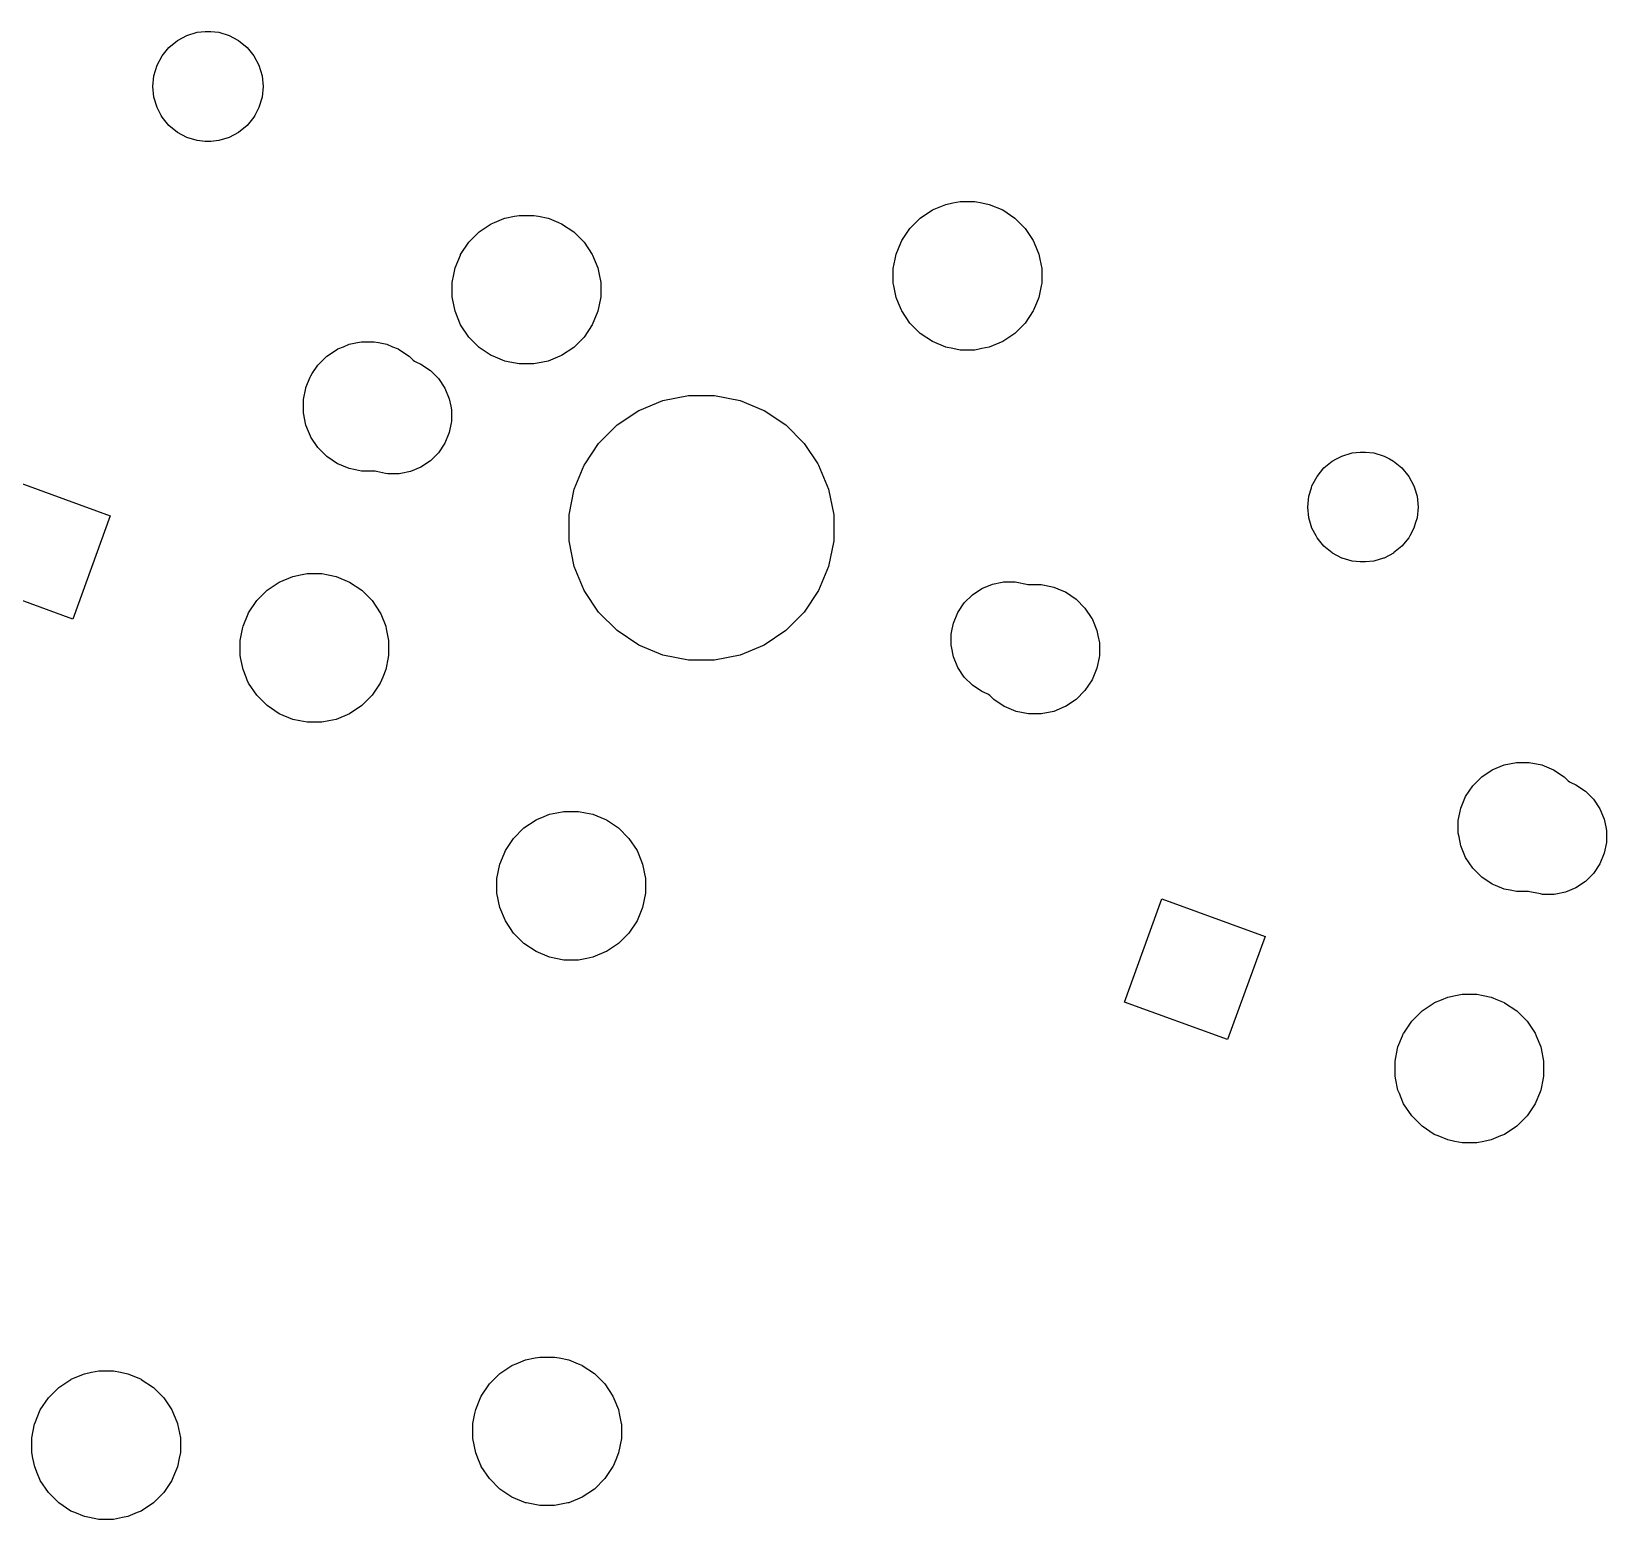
# Model space of a CAD drawing. Extents: x 74 to 361, y -185 to -87.
# Drawn here: x 150.67 to 175.08, y -114.98 to -91.93 of the extents above; entities that cross this region are included whole.
import ezdxf

# ---------------------------------------------------------------- set-up
doc = ezdxf.new("R2010")
doc.units = 0
doc.header["$MEASUREMENT"] = 0
doc.layers.add('BLACK', color=7, linetype='CONTINUOUS')

msp = doc.modelspace()

# ---------------------------------------------------------------- linework, layer by layer
at = {"layer": 'BLACK', "linetype": 'CONTINUOUS'}
for p, q in [((152.948, -92.0583), (153.081, -91.9873)), ((153.081, -91.9873), (153.241, -91.9387)), ((153.241, -91.9387), (153.366, -91.9264)), ((153.366, -91.9264), (153.45, -91.9264)), ((153.45, -91.9264), (153.575, -91.9387)), ((153.575, -91.9387), (153.735, -91.9873)), ((153.735, -91.9873), (153.868, -92.0583)), ((152.697, -92.3023), (152.803, -92.1727)), ((152.803, -92.1727), (152.933, -92.0664)), ((152.933, -92.0664), (152.948, -92.0583)), ((153.868, -92.0583), (153.883, -92.0664)), ((153.883, -92.0664), (154.013, -92.1727)), ((154.013, -92.1727), (154.119, -92.3023)), ((152.569, -92.6105), (152.618, -92.4501)), ((152.618, -92.4501), (152.697, -92.3023)), ((152.697, -92.3023), (152.697, -92.3023)), ((154.119, -92.3023), (154.119, -92.3023)), ((154.119, -92.3023), (154.198, -92.4501)), ((154.198, -92.4501), (154.247, -92.6105)), ((152.553, -92.7774), (152.569, -92.6105)), ((154.247, -92.6105), (154.263, -92.7774)), ((152.569, -92.9442), (152.553, -92.7774)), ((152.618, -93.1046), (152.569, -92.9442)), ((154.247, -92.9442), (154.198, -93.1046)), ((154.263, -92.7774), (154.247, -92.9442)), ((152.682, -93.225), (152.618, -93.1046)), ((152.697, -93.2524), (152.682, -93.225)), ((154.134, -93.225), (154.119, -93.2524)), ((154.198, -93.1046), (154.134, -93.225)), ((152.803, -93.382), (152.697, -93.2524)), ((152.933, -93.4884), (152.803, -93.382)), ((153.081, -93.5674), (152.933, -93.4884)), ((152.933, -93.4884), (152.933, -93.4884)), ((153.883, -93.4884), (153.735, -93.5674)), ((154.013, -93.382), (153.883, -93.4884)), ((153.883, -93.4884), (153.883, -93.4884)), ((154.119, -93.2524), (154.013, -93.382)), ((153.241, -93.6161), (153.081, -93.5674)), ((153.366, -93.6284), (153.241, -93.6161)), ((153.45, -93.6284), (153.366, -93.6284)), ((153.575, -93.6161), (153.45, -93.6284)), ((153.735, -93.5674), (153.575, -93.6161)), ((164.446, -94.8164), (164.635, -94.6904)), ((164.635, -94.6904), (164.844, -94.6037)), ((164.844, -94.6037), (164.955, -94.5815)), ((164.955, -94.5815), (165.066, -94.5594)), ((165.066, -94.5594), (165.293, -94.5594)), ((165.293, -94.5594), (165.404, -94.5815)), ((165.404, -94.5815), (165.516, -94.6037)), ((165.516, -94.6037), (165.725, -94.6904)), ((165.725, -94.6904), (165.914, -94.8164)), ((157.61, -95.0314), (157.799, -94.9054)), ((157.799, -94.9054), (157.848, -94.8852)), ((157.848, -94.8852), (157.992, -94.8253)), ((157.992, -94.8253), (158.008, -94.8187)), ((158.008, -94.8187), (158.158, -94.7889)), ((158.158, -94.7889), (158.231, -94.7744)), ((158.231, -94.7744), (158.457, -94.7744)), ((158.457, -94.7744), (158.53, -94.7889)), ((158.53, -94.7889), (158.68, -94.8187)), ((158.68, -94.8187), (158.696, -94.8253)), ((158.696, -94.8253), (158.84, -94.8852)), ((158.84, -94.8852), (158.889, -94.9054)), ((158.889, -94.9054), (159.078, -95.0314)), ((164.286, -94.9767), (164.446, -94.8164)), ((165.914, -94.8164), (166.074, -94.9767)), ((157.324, -95.3802), (157.45, -95.1917)), ((157.45, -95.1917), (157.61, -95.0314)), ((159.078, -95.0314), (159.238, -95.1917)), ((159.238, -95.1917), (159.364, -95.3802)), ((164.073, -95.3747), (164.145, -95.2018)), ((164.145, -95.2018), (164.16, -95.1652)), ((164.16, -95.1652), (164.286, -94.9767)), ((164.16, -95.1652), (164.16, -95.1652)), ((166.074, -94.9767), (166.2, -95.1652)), ((166.2, -95.1652), (166.2, -95.1652)), ((166.2, -95.1652), (166.215, -95.2018)), ((166.215, -95.2018), (166.287, -95.3747)), ((157.237, -95.5897), (157.32, -95.39)), ((157.32, -95.39), (157.324, -95.3802)), ((157.324, -95.3802), (157.324, -95.3802)), ((159.364, -95.3802), (159.364, -95.3802)), ((159.364, -95.3802), (159.368, -95.39)), ((159.368, -95.39), (159.451, -95.5897)), ((164.058, -95.4527), (164.073, -95.3747)), ((166.287, -95.3747), (166.302, -95.4527)), ((157.193, -95.8121), (157.217, -95.6894)), ((157.217, -95.6894), (157.237, -95.5897)), ((159.451, -95.5897), (159.471, -95.6894)), ((159.471, -95.6894), (159.495, -95.8121)), ((164.029, -95.5971), (164.058, -95.4527)), ((164.029, -95.8238), (164.029, -95.5971)), ((166.302, -95.4527), (166.331, -95.5971)), ((166.331, -95.5971), (166.331, -95.8238)), ((157.193, -96.0388), (157.193, -95.8121)), ((159.495, -95.8121), (159.495, -96.0388)), ((164.038, -95.8682), (164.029, -95.8238)), ((164.073, -96.0462), (164.038, -95.8682)), ((166.322, -95.8682), (166.287, -96.0462)), ((166.331, -95.8238), (166.322, -95.8682)), ((157.198, -96.0635), (157.193, -96.0388)), ((157.237, -96.2612), (157.198, -96.0635)), ((159.49, -96.0635), (159.451, -96.2612)), ((159.495, -96.0388), (159.49, -96.0635)), ((164.11, -96.1351), (164.073, -96.0462)), ((164.155, -96.2447), (164.11, -96.1351)), ((166.25, -96.1351), (166.204, -96.2447)), ((166.287, -96.0462), (166.25, -96.1351)), ((157.324, -96.4706), (157.237, -96.2612)), ((159.451, -96.2612), (159.364, -96.4706)), ((164.16, -96.2556), (164.155, -96.2447)), ((164.286, -96.4441), (164.16, -96.2556)), ((166.2, -96.2556), (166.074, -96.4441)), ((166.204, -96.2447), (166.2, -96.2556)), ((157.45, -96.6591), (157.324, -96.4706)), ((157.61, -96.8195), (157.45, -96.6591)), ((159.238, -96.6591), (159.078, -96.8195)), ((159.364, -96.4706), (159.238, -96.6591)), ((164.446, -96.6045), (164.286, -96.4441)), ((164.635, -96.7304), (164.446, -96.6045)), ((165.914, -96.6045), (165.725, -96.7304)), ((166.074, -96.4441), (165.914, -96.6045)), ((155.249, -96.9567), (155.413, -96.8471)), ((155.413, -96.8471), (155.42, -96.8443)), ((155.42, -96.8443), (155.506, -96.8088)), ((155.506, -96.8088), (155.595, -96.7717)), ((155.595, -96.7717), (155.726, -96.7457)), ((155.726, -96.7457), (155.789, -96.7332)), ((155.789, -96.7332), (155.986, -96.7332)), ((155.986, -96.7332), (156.049, -96.7457)), ((156.049, -96.7457), (156.179, -96.7717)), ((156.179, -96.7717), (156.269, -96.8088)), ((156.269, -96.8088), (156.354, -96.8443)), ((156.354, -96.8443), (156.361, -96.8471)), ((156.361, -96.8471), (156.525, -96.9567)), ((157.799, -96.9454), (157.61, -96.8195)), ((159.078, -96.8195), (158.889, -96.9454)), ((164.844, -96.8172), (164.635, -96.7304)), ((164.955, -96.8393), (164.844, -96.8172)), ((165.066, -96.8614), (164.955, -96.8393)), ((165.293, -96.8614), (165.066, -96.8614)), ((165.404, -96.8393), (165.293, -96.8614)), ((165.516, -96.8172), (165.404, -96.8393)), ((165.725, -96.7304), (165.516, -96.8172)), ((155.024, -97.224), (155.11, -97.0961)), ((155.11, -97.0961), (155.249, -96.9567)), ((156.525, -96.9567), (156.588, -97.019)), ((156.588, -97.019), (156.607, -97.0345)), ((156.607, -97.0345), (156.628, -97.0461)), ((156.628, -97.0461), (156.709, -97.0794)), ((156.709, -97.0794), (156.856, -97.178)), ((157.826, -96.9567), (157.799, -96.9454)), ((157.799, -96.9454), (157.799, -96.9454)), ((157.799, -96.9454), (157.799, -96.9454)), ((158.008, -97.0322), (157.826, -96.9567)), ((158.088, -97.048), (158.008, -97.0322)), ((158.231, -97.0764), (158.088, -97.048)), ((158.457, -97.0764), (158.231, -97.0764)), ((158.6, -97.048), (158.457, -97.0764)), ((158.68, -97.0322), (158.6, -97.048)), ((158.862, -96.9567), (158.68, -97.0322)), ((158.889, -96.9454), (158.862, -96.9567)), ((158.889, -96.9454), (158.889, -96.9454)), ((158.889, -96.9454), (158.889, -96.9454)), ((154.925, -97.4422), (154.991, -97.2823)), ((154.991, -97.2823), (155, -97.2601)), ((155, -97.2601), (155.024, -97.224)), ((156.856, -97.178), (156.982, -97.3035)), ((156.982, -97.3035), (157.08, -97.4511)), ((154.886, -97.6356), (154.888, -97.6268)), ((154.886, -97.8328), (154.886, -97.6356)), ((154.888, -97.6268), (154.923, -97.4511)), ((154.923, -97.4511), (154.925, -97.4422)), ((157.08, -97.4511), (157.148, -97.6151)), ((157.148, -97.6151), (157.171, -97.7314)), ((160.1, -97.791), (160.457, -97.6432)), ((160.457, -97.6432), (160.854, -97.5643)), ((160.854, -97.5643), (161.258, -97.5643)), ((161.258, -97.5643), (161.654, -97.6432)), ((161.654, -97.6432), (162.011, -97.791)), ((154.925, -98.0262), (154.886, -97.8328)), ((157.171, -97.7314), (157.183, -97.7891)), ((157.183, -97.7891), (157.183, -97.9666)), ((159.748, -98.0222), (160.084, -97.7978)), ((160.084, -97.7978), (160.1, -97.791)), ((162.011, -97.791), (162.027, -97.7978)), ((162.027, -97.7978), (162.363, -98.0222)), ((154.965, -98.1245), (154.925, -98.0262)), ((154.996, -98.1978), (154.965, -98.1245)), ((157.179, -97.9883), (157.148, -98.1407)), ((157.183, -97.9666), (157.179, -97.9883)), ((159.462, -98.3079), (159.748, -98.0222)), ((162.363, -98.0222), (162.649, -98.3079)), ((155, -98.2084), (154.996, -98.1978)), ((155.11, -98.3723), (155, -98.2084)), ((155.249, -98.5118), (155.11, -98.3723)), ((157.08, -98.3047), (156.982, -98.4522)), ((157.148, -98.1407), (157.08, -98.3047)), ((159.252, -98.6232), (159.462, -98.3079)), ((162.649, -98.3079), (162.859, -98.6232)), ((155.413, -98.6213), (155.249, -98.5118)), ((155.418, -98.6232), (155.413, -98.6213)), ((155.413, -98.6213), (155.413, -98.6213)), ((155.413, -98.6213), (155.413, -98.6213)), ((156.856, -98.5777), (156.709, -98.6763)), ((156.982, -98.4522), (156.856, -98.5777)), ((170.705, -98.6882), (170.834, -98.5818)), ((170.834, -98.5818), (170.9, -98.5467)), ((170.9, -98.5467), (170.982, -98.5028)), ((170.982, -98.5028), (171.142, -98.4542)), ((171.142, -98.4542), (171.267, -98.4418)), ((171.267, -98.4418), (171.351, -98.4418)), ((171.351, -98.4418), (171.476, -98.4542)), ((171.476, -98.4542), (171.636, -98.5028)), ((171.636, -98.5028), (171.719, -98.5467)), ((171.719, -98.5467), (171.784, -98.5818)), ((171.784, -98.5818), (171.914, -98.6882)), ((150.293, -98.8471), (151.893, -99.4292)), ((155.595, -98.6968), (155.418, -98.6232)), ((155.692, -98.716), (155.595, -98.6968)), ((155.789, -98.7352), (155.692, -98.716)), ((155.972, -98.7352), (155.789, -98.7352)), ((155.997, -98.7376), (155.972, -98.7352)), ((156.018, -98.744), (155.997, -98.7376)), ((156.019, -98.7442), (156.018, -98.744)), ((156.157, -98.7717), (156.019, -98.7442)), ((156.019, -98.7442), (156.019, -98.7442)), ((156.193, -98.7789), (156.157, -98.7717)), ((156.371, -98.7789), (156.193, -98.7789)), ((156.395, -98.7739), (156.371, -98.7789)), ((156.545, -98.7442), (156.395, -98.7739)), ((156.709, -98.6763), (156.545, -98.7442)), ((159.083, -99.0171), (159.238, -98.6438)), ((159.238, -98.6438), (159.252, -98.6232)), ((162.859, -98.6232), (162.873, -98.6438)), ((162.873, -98.6438), (163.028, -99.0171)), ((170.519, -98.9656), (170.598, -98.8178)), ((170.598, -98.8178), (170.705, -98.6882)), ((170.598, -98.8178), (170.598, -98.8178)), ((171.914, -98.6882), (172.02, -98.8178)), ((172.02, -98.8178), (172.02, -98.8178)), ((172.02, -98.8178), (172.099, -98.9656)), ((159.005, -99.4133), (159.083, -99.0171)), ((163.028, -99.0171), (163.107, -99.4133)), ((170.471, -99.126), (170.51, -98.9955)), ((170.51, -98.9955), (170.519, -98.9656)), ((170.519, -98.9656), (170.519, -98.9656)), ((172.099, -98.9656), (172.099, -98.9656)), ((172.099, -98.9656), (172.108, -98.9955)), ((172.108, -98.9955), (172.148, -99.126)), ((170.454, -99.2928), (170.471, -99.126)), ((170.471, -99.4597), (170.454, -99.2928)), ((172.148, -99.126), (172.164, -99.2928)), ((172.164, -99.2928), (172.148, -99.4597)), ((151.893, -99.4292), (151.311, -101.029)), ((159.005, -99.8173), (159.005, -99.4133)), ((163.107, -99.4133), (163.107, -99.8173)), ((170.498, -99.5504), (170.471, -99.4597)), ((170.519, -99.6187), (170.498, -99.5504)), ((172.12, -99.5504), (172.1, -99.6187)), ((172.148, -99.4597), (172.12, -99.5504)), ((159.083, -100.214), (159.005, -99.8173)), ((163.107, -99.8173), (163.028, -100.214)), ((170.519, -99.6201), (170.519, -99.6187)), ((170.584, -99.7405), (170.519, -99.6201)), ((170.598, -99.7679), (170.584, -99.7405)), ((170.705, -99.8975), (170.598, -99.7679)), ((172.02, -99.7679), (171.914, -99.8975)), ((172.035, -99.7405), (172.02, -99.7679)), ((172.099, -99.6201), (172.035, -99.7405)), ((172.1, -99.6187), (172.099, -99.6201)), ((170.834, -100.004), (170.705, -99.8975)), ((170.838, -100.006), (170.834, -100.004)), ((170.982, -100.083), (170.838, -100.006)), ((170.988, -100.085), (170.982, -100.083)), ((170.982, -100.083), (170.982, -100.083)), ((171.142, -100.132), (170.988, -100.085)), ((171.63, -100.085), (171.476, -100.132)), ((171.636, -100.083), (171.63, -100.085)), ((171.781, -100.006), (171.636, -100.083)), ((171.636, -100.083), (171.636, -100.083)), ((171.784, -100.004), (171.781, -100.006)), ((171.914, -99.8975), (171.784, -100.004)), ((154.842, -100.345), (154.944, -100.325)), ((154.944, -100.325), (155.171, -100.325)), ((155.171, -100.325), (155.273, -100.345)), ((159.238, -100.587), (159.083, -100.214)), ((163.028, -100.214), (162.873, -100.587)), ((171.267, -100.144), (171.142, -100.132)), ((171.351, -100.144), (171.267, -100.144)), ((171.476, -100.132), (171.351, -100.144)), ((151.311, -101.029), (149.711, -100.446)), ((154.324, -100.582), (154.512, -100.456)), ((154.512, -100.456), (154.722, -100.369)), ((154.722, -100.369), (154.842, -100.345)), ((155.273, -100.345), (155.393, -100.369)), ((155.393, -100.369), (155.603, -100.456)), ((155.603, -100.456), (155.791, -100.582)), ((165.255, -100.653), (165.402, -100.554)), ((165.402, -100.554), (165.566, -100.486)), ((165.566, -100.486), (165.719, -100.456)), ((165.719, -100.456), (165.74, -100.452)), ((165.74, -100.452), (165.918, -100.452)), ((165.918, -100.452), (165.946, -100.457)), ((165.946, -100.457), (166.092, -100.486)), ((166.092, -100.486), (166.092, -100.486)), ((166.092, -100.486), (166.093, -100.487)), ((166.093, -100.487), (166.114, -100.493)), ((166.114, -100.493), (166.139, -100.495)), ((166.139, -100.495), (166.322, -100.495)), ((166.322, -100.495), (166.375, -100.506)), ((166.375, -100.506), (166.516, -100.534)), ((166.516, -100.534), (166.644, -100.587)), ((154.037, -100.931), (154.163, -100.742)), ((154.163, -100.742), (154.324, -100.582)), ((155.791, -100.582), (155.951, -100.742)), ((155.951, -100.742), (156.077, -100.931)), ((159.462, -100.923), (159.238, -100.587)), ((159.238, -100.587), (159.238, -100.587)), ((162.873, -100.587), (162.649, -100.923)), ((162.873, -100.587), (162.873, -100.587)), ((165.031, -100.926), (165.129, -100.778)), ((165.129, -100.778), (165.255, -100.653)), ((166.644, -100.587), (166.684, -100.604)), ((166.684, -100.604), (166.698, -100.609)), ((166.698, -100.609), (166.862, -100.719)), ((166.862, -100.719), (167.001, -100.858)), ((153.951, -101.14), (154.03, -100.949)), ((154.03, -100.949), (154.037, -100.931)), ((154.037, -100.931), (154.037, -100.931)), ((156.077, -100.931), (156.077, -100.931)), ((156.077, -100.931), (156.085, -100.949)), ((156.085, -100.949), (156.164, -101.14)), ((159.748, -101.208), (159.462, -100.923)), ((162.649, -100.923), (162.363, -101.208)), ((164.963, -101.09), (165.031, -100.926)), ((167.001, -100.858), (167.109, -101.019)), ((167.109, -101.019), (167.111, -101.022)), ((167.111, -101.022), (167.117, -101.037)), ((167.117, -101.037), (167.186, -101.204)), ((153.906, -101.363), (153.943, -101.181)), ((153.943, -101.181), (153.951, -101.14)), ((156.164, -101.14), (156.172, -101.181)), ((156.172, -101.181), (156.208, -101.363)), ((160.084, -101.433), (159.748, -101.208)), ((162.363, -101.208), (162.027, -101.433)), ((164.928, -101.264), (164.944, -101.183)), ((164.928, -101.442), (164.928, -101.264)), ((164.944, -101.183), (164.963, -101.09)), ((167.186, -101.204), (167.202, -101.282)), ((167.202, -101.282), (167.225, -101.398)), ((153.906, -101.589), (153.906, -101.363)), ((156.208, -101.363), (156.208, -101.589)), ((160.457, -101.588), (160.084, -101.433)), ((160.084, -101.433), (160.084, -101.433)), ((160.084, -101.433), (160.084, -101.433)), ((162.027, -101.433), (161.654, -101.588)), ((162.027, -101.433), (162.027, -101.433)), ((162.027, -101.433), (162.027, -101.433)), ((164.931, -101.454), (164.928, -101.442)), ((164.963, -101.616), (164.931, -101.454)), ((167.225, -101.398), (167.225, -101.595)), ((153.914, -101.626), (153.906, -101.589)), ((153.951, -101.812), (153.914, -101.626)), ((156.201, -101.626), (156.164, -101.812)), ((156.208, -101.589), (156.201, -101.626)), ((160.854, -101.666), (160.457, -101.588)), ((161.258, -101.666), (160.854, -101.666)), ((161.654, -101.588), (161.258, -101.666)), ((165.031, -101.78), (164.963, -101.616)), ((165.129, -101.927), (165.031, -101.78)), ((167.186, -101.788), (167.111, -101.971)), ((167.219, -101.624), (167.186, -101.788)), ((167.225, -101.595), (167.219, -101.624)), ((153.998, -101.927), (153.951, -101.812)), ((154.017, -101.973), (153.998, -101.927)), ((154.037, -102.021), (154.017, -101.973)), ((154.163, -102.21), (154.037, -102.021)), ((156.077, -102.021), (155.951, -102.21)), ((156.098, -101.973), (156.077, -102.021)), ((156.116, -101.927), (156.098, -101.973)), ((156.164, -101.812), (156.116, -101.927)), ((165.255, -102.053), (165.129, -101.927)), ((167.111, -101.971), (167.001, -102.135)), ((154.324, -102.37), (154.163, -102.21)), ((155.951, -102.21), (155.791, -102.37)), ((165.402, -102.151), (165.255, -102.053)), ((165.483, -102.185), (165.402, -102.151)), ((165.505, -102.196), (165.483, -102.185)), ((165.524, -102.212), (165.505, -102.196)), ((165.586, -102.274), (165.524, -102.212)), ((165.75, -102.384), (165.586, -102.274)), ((166.862, -102.274), (166.698, -102.384)), ((167.001, -102.135), (166.862, -102.274)), ((154.512, -102.496), (154.324, -102.37)), ((154.722, -102.583), (154.512, -102.496)), ((155.603, -102.496), (155.393, -102.583)), ((155.791, -102.37), (155.603, -102.496)), ((165.754, -102.385), (165.75, -102.384)), ((165.75, -102.384), (165.75, -102.384)), ((165.75, -102.384), (165.75, -102.384)), ((165.932, -102.459), (165.754, -102.385)), ((166.125, -102.497), (165.932, -102.459)), ((166.322, -102.497), (166.125, -102.497)), ((166.516, -102.459), (166.322, -102.497)), ((166.693, -102.385), (166.516, -102.459)), ((166.698, -102.384), (166.693, -102.385)), ((166.698, -102.384), (166.698, -102.384)), ((166.698, -102.384), (166.698, -102.384)), ((154.833, -102.605), (154.722, -102.583)), ((154.944, -102.627), (154.833, -102.605)), ((155.171, -102.627), (154.944, -102.627)), ((155.282, -102.605), (155.171, -102.627)), ((155.393, -102.583), (155.282, -102.605)), ((173.496, -103.287), (173.69, -103.249)), ((173.69, -103.249), (173.887, -103.249)), ((173.887, -103.249), (174.08, -103.287)), ((173.011, -103.612), (173.15, -103.472)), ((173.15, -103.472), (173.314, -103.363)), ((173.314, -103.363), (173.496, -103.287)), ((174.08, -103.287), (174.263, -103.363)), ((174.263, -103.363), (174.426, -103.472)), ((174.426, -103.472), (174.489, -103.534)), ((172.901, -103.776), (173.011, -103.612)), ((174.489, -103.534), (174.508, -103.55)), ((174.508, -103.55), (174.529, -103.562)), ((174.529, -103.562), (174.61, -103.595)), ((174.61, -103.595), (174.757, -103.694)), ((174.757, -103.694), (174.883, -103.819)), ((172.812, -104.029), (172.826, -103.958)), ((172.826, -103.958), (172.901, -103.776)), ((174.883, -103.819), (174.982, -103.967)), ((174.982, -103.967), (175.049, -104.131)), ((158.304, -104.265), (158.492, -104.14)), ((158.492, -104.14), (158.514, -104.131)), ((158.514, -104.131), (158.58, -104.103)), ((158.58, -104.103), (158.702, -104.053)), ((158.702, -104.053), (158.816, -104.03)), ((158.816, -104.03), (158.924, -104.009)), ((158.924, -104.009), (159.151, -104.009)), ((159.151, -104.009), (159.26, -104.03)), ((159.26, -104.03), (159.373, -104.053)), ((159.373, -104.053), (159.496, -104.103)), ((159.496, -104.103), (159.561, -104.131)), ((159.561, -104.131), (159.583, -104.14)), ((159.583, -104.14), (159.771, -104.265)), ((172.787, -104.151), (172.812, -104.029)), ((172.787, -104.348), (172.787, -104.151)), ((175.049, -104.131), (175.073, -104.25)), ((158.018, -104.614), (158.144, -104.426)), ((158.144, -104.426), (158.304, -104.265)), ((159.771, -104.265), (159.932, -104.426)), ((159.932, -104.426), (160.058, -104.614)), ((172.798, -104.404), (172.787, -104.348)), ((172.826, -104.542), (172.798, -104.404)), ((175.073, -104.25), (175.084, -104.305)), ((175.084, -104.305), (175.084, -104.482)), ((157.931, -104.824), (157.997, -104.665)), ((157.997, -104.665), (158.018, -104.614)), ((158.018, -104.614), (158.018, -104.614)), ((160.058, -104.614), (160.058, -104.614)), ((160.058, -104.614), (160.079, -104.665)), ((160.079, -104.665), (160.144, -104.824)), ((172.901, -104.724), (172.826, -104.542)), ((173.011, -104.888), (172.901, -104.724)), ((175.049, -104.656), (174.982, -104.82)), ((175.083, -104.488), (175.049, -104.656)), ((175.084, -104.482), (175.083, -104.488)), ((157.887, -105.046), (157.931, -104.824)), ((160.144, -104.824), (160.189, -105.046)), ((173.15, -105.027), (173.011, -104.888)), ((174.883, -104.968), (174.757, -105.093)), ((174.982, -104.82), (174.883, -104.968)), ((157.887, -105.273), (157.887, -105.046)), ((160.189, -105.046), (160.189, -105.273)), ((173.314, -105.137), (173.15, -105.027)), ((173.365, -105.158), (173.314, -105.137)), ((173.314, -105.137), (173.314, -105.137)), ((173.314, -105.137), (173.314, -105.137)), ((173.496, -105.212), (173.365, -105.158)), ((173.593, -105.231), (173.496, -105.212)), ((174.61, -105.192), (174.446, -105.26)), ((174.757, -105.093), (174.61, -105.192)), ((157.931, -105.495), (157.887, -105.273)), ((160.189, -105.273), (160.144, -105.495)), ((167.612, -106.962), (168.194, -105.363)), ((168.194, -105.363), (169.794, -105.945)), ((173.69, -105.251), (173.593, -105.231)), ((173.874, -105.251), (173.69, -105.251)), ((173.898, -105.253), (173.874, -105.251)), ((173.919, -105.259), (173.898, -105.253)), ((173.92, -105.26), (173.919, -105.259)), ((174.059, -105.287), (173.92, -105.26)), ((173.92, -105.26), (173.92, -105.26)), ((174.094, -105.294), (174.059, -105.287)), ((174.272, -105.294), (174.094, -105.294)), ((174.297, -105.289), (174.272, -105.294)), ((174.446, -105.26), (174.297, -105.289)), ((158.018, -105.705), (157.931, -105.495)), ((160.144, -105.495), (160.058, -105.705)), ((158.144, -105.893), (158.018, -105.705)), ((158.304, -106.054), (158.144, -105.893)), ((159.932, -105.893), (159.771, -106.054)), ((160.058, -105.705), (159.932, -105.893)), ((169.794, -105.945), (169.212, -107.544)), ((158.492, -106.18), (158.304, -106.054)), ((158.497, -106.181), (158.492, -106.18)), ((158.492, -106.18), (158.492, -106.18)), ((158.492, -106.18), (158.492, -106.18)), ((158.702, -106.266), (158.497, -106.181)), ((159.578, -106.181), (159.373, -106.266)), ((159.583, -106.18), (159.578, -106.181)), ((159.771, -106.054), (159.583, -106.18)), ((159.583, -106.18), (159.583, -106.18)), ((159.583, -106.18), (159.583, -106.18)), ((158.798, -106.285), (158.702, -106.266)), ((158.924, -106.311), (158.798, -106.285)), ((159.151, -106.311), (158.924, -106.311)), ((159.278, -106.285), (159.151, -106.311)), ((159.373, -106.266), (159.278, -106.285)), ((172.525, -106.925), (172.623, -106.885)), ((172.623, -106.885), (172.743, -106.861)), ((172.743, -106.861), (172.845, -106.841)), ((172.845, -106.841), (173.072, -106.841)), ((173.072, -106.841), (173.174, -106.861)), ((173.174, -106.861), (173.294, -106.885)), ((173.294, -106.885), (173.392, -106.925)), ((169.212, -107.544), (167.612, -106.962)), ((172.065, -107.258), (172.225, -107.098)), ((172.225, -107.098), (172.413, -106.972)), ((172.413, -106.972), (172.419, -106.969)), ((172.419, -106.969), (172.525, -106.925)), ((173.392, -106.925), (173.498, -106.969)), ((173.498, -106.969), (173.504, -106.972)), ((173.504, -106.972), (173.692, -107.098)), ((173.692, -107.098), (173.853, -107.258)), ((171.941, -107.443), (172.065, -107.258)), ((173.853, -107.258), (173.977, -107.443)), ((171.852, -107.656), (171.923, -107.483)), ((171.923, -107.483), (171.939, -107.446)), ((171.939, -107.446), (171.941, -107.443)), ((173.977, -107.443), (173.979, -107.446)), ((173.979, -107.446), (173.994, -107.483)), ((173.994, -107.483), (174.065, -107.656)), ((171.808, -107.878), (171.847, -107.682)), ((171.808, -108.105), (171.808, -107.878)), ((171.847, -107.682), (171.852, -107.656)), ((174.065, -107.656), (174.071, -107.682)), ((174.071, -107.682), (174.11, -107.878)), ((174.11, -107.878), (174.11, -108.105)), ((171.815, -108.142), (171.808, -108.105)), ((171.852, -108.327), (171.815, -108.142)), ((174.102, -108.142), (174.065, -108.327)), ((174.11, -108.105), (174.102, -108.142)), ((171.874, -108.38), (171.852, -108.327)), ((171.928, -108.511), (171.874, -108.38)), ((174.043, -108.38), (173.989, -108.511)), ((174.065, -108.327), (174.043, -108.38)), ((171.939, -108.537), (171.928, -108.511)), ((172.065, -108.725), (171.939, -108.537)), ((173.979, -108.537), (173.853, -108.725)), ((173.989, -108.511), (173.979, -108.537)), ((172.225, -108.886), (172.065, -108.725)), ((173.853, -108.725), (173.692, -108.886)), ((172.413, -109.012), (172.225, -108.886)), ((172.475, -109.037), (172.413, -109.012)), ((172.413, -109.012), (172.413, -109.012)), ((172.413, -109.012), (172.413, -109.012)), ((172.623, -109.098), (172.475, -109.037)), ((172.734, -109.12), (172.623, -109.098)), ((173.294, -109.098), (173.183, -109.12)), ((173.442, -109.037), (173.294, -109.098)), ((173.504, -109.012), (173.442, -109.037)), ((173.692, -108.886), (173.504, -109.012)), ((173.504, -109.012), (173.504, -109.012)), ((173.504, -109.012), (173.504, -109.012)), ((172.845, -109.143), (172.734, -109.12)), ((173.072, -109.143), (172.845, -109.143)), ((173.183, -109.12), (173.072, -109.143)), ((158.184, -112.565), (158.329, -112.505)), ((158.329, -112.505), (158.478, -112.475)), ((158.478, -112.475), (158.551, -112.461)), ((158.551, -112.461), (158.778, -112.461)), ((158.778, -112.461), (158.85, -112.475)), ((158.85, -112.475), (159, -112.505)), ((159, -112.505), (159.145, -112.565)), ((151.287, -112.805), (151.373, -112.769)), ((151.373, -112.769), (151.493, -112.72)), ((151.493, -112.72), (151.604, -112.698)), ((151.604, -112.698), (151.715, -112.676)), ((151.715, -112.676), (151.942, -112.676)), ((151.942, -112.676), (152.053, -112.698)), ((152.053, -112.698), (152.164, -112.72)), ((152.164, -112.72), (152.284, -112.769)), ((152.284, -112.769), (152.37, -112.805)), ((157.77, -112.878), (157.931, -112.718)), ((157.931, -112.718), (158.119, -112.592)), ((158.119, -112.592), (158.127, -112.588)), ((158.127, -112.588), (158.184, -112.565)), ((159.145, -112.565), (159.201, -112.588)), ((159.201, -112.588), (159.21, -112.592)), ((159.21, -112.592), (159.398, -112.718)), ((159.398, -112.718), (159.558, -112.878)), ((150.935, -113.093), (151.095, -112.933)), ((151.095, -112.933), (151.283, -112.807)), ((151.283, -112.807), (151.287, -112.805)), ((152.37, -112.805), (152.374, -112.807)), ((152.374, -112.807), (152.562, -112.933)), ((152.562, -112.933), (152.723, -113.093)), ((157.644, -113.066), (157.77, -112.878)), ((159.558, -112.878), (159.684, -113.066)), ((150.809, -113.281), (150.935, -113.093)), ((152.723, -113.093), (152.849, -113.281)), ((157.558, -113.276), (157.628, -113.105)), ((157.628, -113.105), (157.644, -113.066)), ((157.644, -113.066), (157.644, -113.066)), ((159.684, -113.066), (159.684, -113.066)), ((159.684, -113.066), (159.7, -113.105)), ((159.7, -113.105), (159.771, -113.276)), ((150.678, -113.713), (150.72, -113.498)), ((150.72, -113.498), (150.722, -113.491)), ((150.722, -113.491), (150.809, -113.281)), ((152.849, -113.281), (152.935, -113.491)), ((152.935, -113.491), (152.937, -113.498)), ((152.937, -113.498), (152.98, -113.713)), ((157.513, -113.498), (157.515, -113.491)), ((157.513, -113.725), (157.513, -113.498)), ((157.515, -113.491), (157.546, -113.335)), ((157.546, -113.335), (157.558, -113.276)), ((159.771, -113.276), (159.783, -113.335)), ((159.783, -113.335), (159.814, -113.491)), ((159.814, -113.491), (159.815, -113.498)), ((159.815, -113.498), (159.815, -113.725)), ((150.678, -113.94), (150.678, -113.713)), ((152.98, -113.713), (152.98, -113.94)), ((157.558, -113.947), (157.513, -113.725)), ((159.815, -113.725), (159.771, -113.947)), ((150.695, -114.027), (150.678, -113.94)), ((152.98, -113.94), (152.962, -114.027)), ((157.602, -114.055), (157.558, -113.947)), ((159.771, -113.947), (159.727, -114.055)), ((150.722, -114.162), (150.695, -114.027)), ((150.767, -114.273), (150.722, -114.162)), ((152.935, -114.162), (152.89, -114.273)), ((152.962, -114.027), (152.935, -114.162)), ((157.643, -114.153), (157.602, -114.055)), ((157.644, -114.157), (157.643, -114.153)), ((157.77, -114.345), (157.644, -114.157)), ((159.684, -114.157), (159.558, -114.345)), ((159.686, -114.153), (159.684, -114.157)), ((159.727, -114.055), (159.686, -114.153)), ((150.802, -114.357), (150.767, -114.273)), ((150.809, -114.372), (150.802, -114.357)), ((150.935, -114.56), (150.809, -114.372)), ((152.849, -114.372), (152.723, -114.56)), ((152.855, -114.357), (152.849, -114.372)), ((152.89, -114.273), (152.855, -114.357)), ((157.931, -114.506), (157.77, -114.345)), ((159.558, -114.345), (159.398, -114.506)), ((151.095, -114.721), (150.935, -114.56)), ((151.283, -114.847), (151.095, -114.721)), ((152.562, -114.721), (152.374, -114.847)), ((152.723, -114.56), (152.562, -114.721)), ((158.119, -114.632), (157.931, -114.506)), ((158.329, -114.718), (158.119, -114.632)), ((158.344, -114.721), (158.329, -114.718)), ((158.551, -114.763), (158.344, -114.721)), ((158.985, -114.721), (158.778, -114.763)), ((159, -114.718), (158.985, -114.721)), ((159.21, -114.632), (159, -114.718)), ((159.398, -114.506), (159.21, -114.632)), ((151.345, -114.872), (151.283, -114.847)), ((151.283, -114.847), (151.283, -114.847)), ((151.283, -114.847), (151.283, -114.847)), ((151.493, -114.933), (151.345, -114.872)), ((151.572, -114.949), (151.493, -114.933)), ((151.715, -114.978), (151.572, -114.949)), ((151.942, -114.978), (151.715, -114.978)), ((152.085, -114.949), (151.942, -114.978)), ((152.164, -114.933), (152.085, -114.949)), ((152.312, -114.872), (152.164, -114.933)), ((152.374, -114.847), (152.312, -114.872)), ((152.374, -114.847), (152.374, -114.847)), ((152.374, -114.847), (152.374, -114.847)), ((158.778, -114.763), (158.551, -114.763))]:
    msp.add_line(p, q, dxfattribs=at)

doc.saveas('drawing.dxf')
